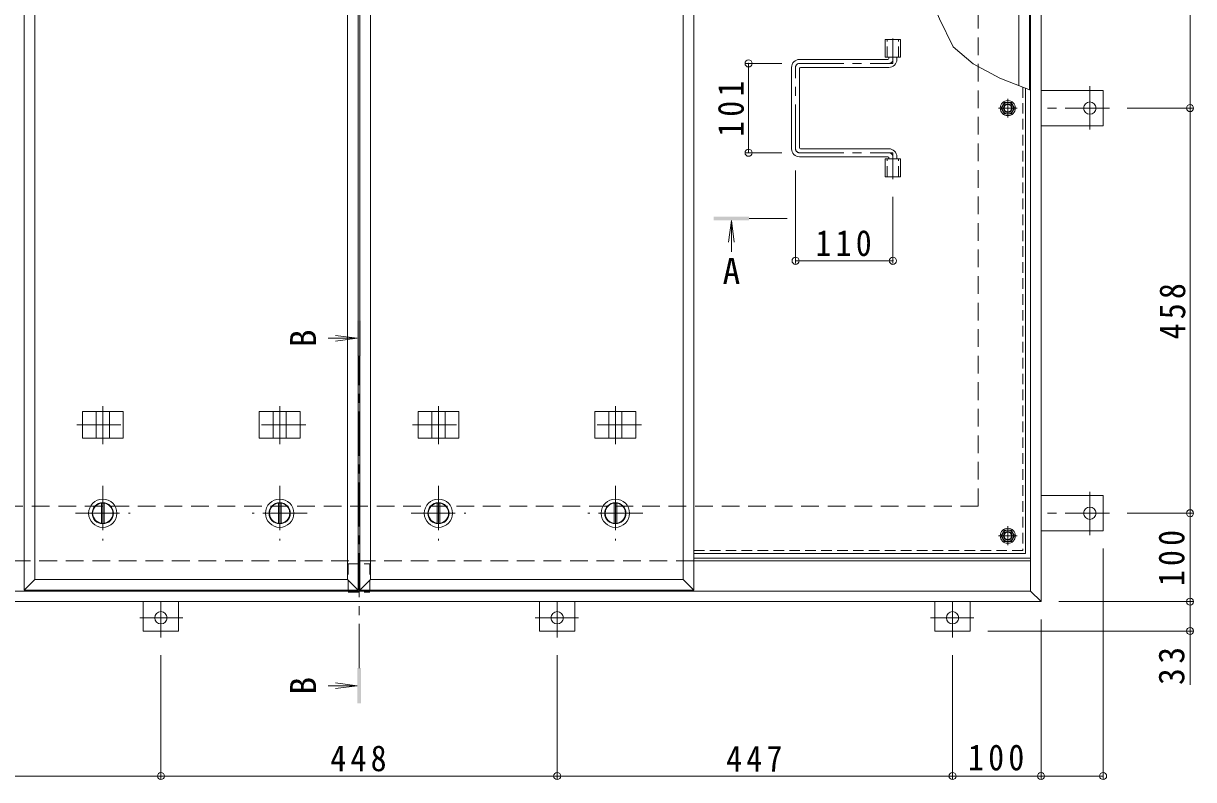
# Model space of a CAD drawing. Units: millimetres at full size, sheet at 1:10. Extents: x -2620 to 2719, y -1962 to 1648.
# Drawn here: x -1838 to -515, y -226 to 629 of the extents above; entities that cross this region are included whole.
import ezdxf
from ezdxf.enums import TextEntityAlignment as Align

# ---------------------------------------------------------------- set-up
doc = ezdxf.new("R2010")
doc.units = ezdxf.units.MM
doc.header["$LTSCALE"] = 10
doc.header["$PDMODE"] = 32
doc.header["$PDSIZE"] = 8
for name, pattern in [('CHAIN1', [8, 5, -1, 1, -1]), ('DASHED1', [1.8, 1.2, -0.6]), ('DASHED2', [3, 2, -1])]:
    doc.linetypes.add(name, pattern=pattern)
for name, color, linetype, lineweight in [('0-1_躯体', 2, 'Continuous', 9), ('0-2_仕上', 3, 'Continuous', 9), ('0-3_建具', 4, 'Continuous', 9), ('0-5_寸法', 7, 'Continuous', 9), ('0-6_ハッチ', 6, 'Continuous', 9), ('0-7', 5, 'Continuous', 5), ('0-A', 3, 'CHAIN1', 9), ('0-B', 2, 'Continuous', 9), ('0-C', 2, 'Continuous', 9), ('0-E', 3, 'Continuous', 9), ('0-F', 7, 'Continuous', 9)]:
    doc.layers.add(name, color=color, linetype=linetype, lineweight=lineweight)
doc.styles.add('ＭＳ ゴシック', font='')
doc.styles.get('ＭＳ ゴシック').set_extended_font_data('MS Gothic')

msp = doc.modelspace()

# ---------------------------------------------------------------- linework, layer by layer
at = {"layer": '0-1_躯体', "linetype": 'DASHED2'}
for p, q in [((-758.08, 83.44), (-758.08, 983.44)), ((-2158.08, 83.44), (-758.08, 83.44)), ((-1079.58, 21.44), (-2217.08, 21.44))]:
    msp.add_line(p, q, dxfattribs=at)
at = {"layer": '0-1_躯体'}
msp.add_line((-699.08, 21.44), (-1079.58, 21.44), dxfattribs=at)
at = {"layer": '0-2_仕上'}
for p, q in [((-1836.58, -11.56), (-1836.58, 1078.44)), ((-1459.08, 1078.44), (-1459.08, -11.56)), ((-1457.08, -11.56), (-1457.08, 1078.44)), ((-1079.58, 1078.44), (-1079.58, -11.56)), ((-700.08, 1078.44), (-700.08, 554.21)), ((-1824.58, 0.44), (-1824.58, 1066.44)), ((-1471.08, 1066.44), (-1471.08, 0.44)), ((-1445.08, 0.44), (-1445.08, 1066.44)), ((-1091.58, 1066.44), (-1091.58, 0.44)), ((-712.08, 1066.44), (-712.08, 558.86)), ((-863.23, 590.94), (-863.23, 610.94)), ((-863.23, 610.94), (-845.93, 610.94)), ((-845.93, 590.94), (-845.93, 610.94)), ((-863.23, 590.94), (-845.93, 590.94)), ((-863.23, 455.94), (-863.23, 475.94)), ((-863.23, 475.94), (-845.93, 475.94)), ((-845.93, 455.94), (-845.93, 475.94)), ((-863.23, 455.94), (-845.93, 455.94)), ((-1836.58, -11.56), (-1824.58, 0.44)), ((-1471.08, 0.44), (-1824.58, 0.44)), ((-1459.08, -11.56), (-1471.08, 0.44)), ((-1457.08, -11.56), (-1445.08, 0.44)), ((-1091.58, 0.44), (-1445.08, 0.44)), ((-1079.58, -11.56), (-1091.58, 0.44)), ((-1459.08, -11.56), (-1836.58, -11.56)), ((-1079.58, -11.56), (-1457.08, -11.56))]:
    msp.add_line(p, q, dxfattribs=at)
at = {"layer": '0-2_仕上', "linetype": 'DASHED1'}
for p, q in [((-860.93, 590.94), (-860.93, 610.94)), ((-848.23, 590.94), (-848.23, 610.94)), ((-860.93, 455.94), (-860.93, 475.94)), ((-848.23, 455.94), (-848.23, 475.94))]:
    msp.add_line(p, q, dxfattribs=at)
at = {"layer": '0-2_仕上', "color": 4}
for p, q in [((-1037.08, 406.56), (-1040.34, 381.77)), ((-1037.08, 406.56), (-1037.08, 370.96)), ((-1037.08, 406.56), (-1033.82, 381.77)), ((-1460.08, 273.2), (-1492.85, 273.2)), ((-1460.08, 273.2), (-1484.87, 276.46)), ((-1460.08, 273.2), (-1484.87, 269.94)), ((-1460.08, -119.66), (-1484.87, -116.4)), ((-1460.08, -119.66), (-1492.85, -119.66)), ((-1460.08, -119.66), (-1484.87, -122.92))]:
    msp.add_line(p, q, dxfattribs=at)
at = {"layer": '0-2_仕上', "color": 4, "linetype": 'CHAIN1'}
for p, q in [((-974.08, 408.56), (-1017.08, 408.56)), ((-1458.08, -99.66), (-1458.08, 253.2))]:
    msp.add_line(p, q, dxfattribs=at)
at = {"layer": '0-2_仕上', "color": 4}
for points in [[(-1057.08, 406.56), (-1057.08, 410.56), (-1017.08, 406.56), (-1017.08, 410.56)], [(-1456.08, 293.2), (-1460.08, 293.2), (-1456.08, 253.2), (-1460.08, 253.2)], [(-1460.08, -139.66), (-1456.08, -139.66), (-1460.08, -99.66), (-1456.08, -99.66)]]:
    msp.add_solid(points, dxfattribs=at)
at = {"layer": '0-3_建具', "color": 2}
for p, q in [((-687.08, -24.56), (-687.08, 1091.44)), ((-699.08, -12.56), (-699.08, 1079.44)), ((-699.08, 21.44), (-1079.58, 21.44)), ((-699.08, -12.56), (-2217.08, -12.56)), ((-687.08, -24.56), (-699.08, -12.56)), ((-687.08, -24.56), (-2229.08, -24.56))]:
    msp.add_line(p, q, dxfattribs=at)
at = {"layer": '0-3_建具'}
for p, q in [((-1770.92, 190.44), (-1724.74, 190.44)), ((-1770.92, 160.44), (-1770.92, 190.44)), ((-1755.33, 160.44), (-1755.33, 190.44)), ((-1740.33, 160.44), (-1740.33, 190.44)), ((-1724.74, 160.44), (-1724.74, 190.44)), ((-1570.92, 160.44), (-1570.92, 190.44)), ((-1524.74, 190.44), (-1570.92, 190.44)), ((-1555.33, 160.44), (-1555.33, 190.44)), ((-1540.33, 160.44), (-1540.33, 190.44)), ((-1524.74, 160.44), (-1524.74, 190.44)), ((-1391.42, 190.44), (-1345.24, 190.44)), ((-1391.42, 160.44), (-1391.42, 190.44)), ((-1375.83, 160.44), (-1375.83, 190.44)), ((-1360.83, 160.44), (-1360.83, 190.44)), ((-1345.24, 160.44), (-1345.24, 190.44)), ((-1191.42, 160.44), (-1191.42, 190.44)), ((-1145.24, 190.44), (-1191.42, 190.44)), ((-1175.83, 160.44), (-1175.83, 190.44)), ((-1160.83, 160.44), (-1160.83, 190.44)), ((-1145.24, 160.44), (-1145.24, 190.44)), ((-1770.92, 160.44), (-1724.74, 160.44)), ((-1524.74, 160.44), (-1570.92, 160.44)), ((-1391.42, 160.44), (-1345.24, 160.44)), ((-1145.24, 160.44), (-1191.42, 160.44))]:
    msp.add_line(p, q, dxfattribs=at)
at = {"layer": '0-3_建具', "linetype": 'CHAIN1'}
for p, q in [((-1747.83, 153.32), (-1747.83, 196.56)), ((-1547.83, 153.32), (-1547.83, 196.56)), ((-1368.33, 153.32), (-1368.33, 196.56)), ((-1168.33, 153.32), (-1168.33, 196.56)), ((-1777.24, 175.44), (-1718.42, 175.44)), ((-1518.42, 175.44), (-1577.24, 175.44)), ((-1397.74, 175.44), (-1338.92, 175.44)), ((-1138.92, 175.44), (-1197.74, 175.44))]:
    msp.add_line(p, q, dxfattribs=at)
at = {"layer": '0-5_寸法'}
msp.add_line((-699.08, 553.82), (-733.62, 567.2), dxfattribs=at)
msp.add_lwpolyline([(-733.62, 567.2), (-763.86, 583.62), (-786.43, 602.86), (-801.78, 634.31), (-817.6, 671.77)], dxfattribs=at)
at = {"layer": '0-5_寸法', "linetype": 'DASHED1'}
for points in [[(-1470.38, 18.24), (-1445.78, 18.24), (-1445.78, -13.76)], [(-1470.38, 18.24), (-1470.38, -13.76), (-1445.78, -13.76)]]:
    msp.add_lwpolyline(points, dxfattribs=at)
at = {"layer": '0-6_ハッチ', "linetype": 'CHAIN1'}
for p, q in [((-854.58, 612.32), (-854.58, 583.94)), ((-960.07, 583.94), (-854.58, 583.94)), ((-964.58, 487.45), (-964.58, 579.43)), ((-960.07, 482.94), (-854.58, 482.94)), ((-854.58, 453.05), (-854.58, 482.94))]:
    msp.add_line(p, q, dxfattribs=at)
at = {"layer": '0-6_ハッチ'}
for p, q in [((-860.08, 588.44), (-960.08, 588.44)), ((-859.08, 589.44), (-859.08, 590.94)), ((-850.08, 588.44), (-850.08, 590.94)), ((-969.08, 487.44), (-969.08, 579.44)), ((-960.08, 488.44), (-960.08, 578.44)), ((-959.08, 579.44), (-859.08, 579.44)), ((-860.08, 478.44), (-960.08, 478.44)), ((-959.08, 487.44), (-859.08, 487.44)), ((-859.08, 477.44), (-859.08, 475.94)), ((-850.08, 478.44), (-850.08, 475.94)), ((-1079.58, 24.44), (-699.08, 24.44)), ((-1079.58, 21.44), (-699.08, 21.44))]:
    msp.add_line(p, q, dxfattribs=at)
for centre, radius, start, end in [((-960.08, 579.44), 9, 90, 180), ((-860.08, 589.44), 1, 270, 0), ((-859.08, 588.44), 9, 270, 0), ((-959.08, 578.44), 1, 90, 180), ((-960.08, 487.44), 9, 180, 270), ((-959.08, 488.44), 1, 180, 270), ((-860.08, 477.44), 1, 0, 90), ((-859.08, 478.44), 9, 0, 90)]:
    msp.add_arc(centre, radius, start, end, dxfattribs=at)
at = {"layer": '0-6_ハッチ', "linetype": 'CHAIN1'}
for centre, radius, start, end in [((-960.07, 579.43), 4.51, 90, 180), ((-859.08, 588.44), 4.5, 270.29569, 0), ((-960.07, 487.45), 4.51, 180, 270), ((-859.08, 478.44), 4.5, 0, 89.70431)]:
    msp.add_arc(centre, radius, start, end, dxfattribs=at)
at = {"layer": '0-7'}
for centre, radius in [((-724.58, 533.44), 5), ((-724.58, 533.44), 4.19), ((-724.58, 49.94), 5), ((-724.58, 49.94), 4.19)]:
    msp.add_circle(centre, radius, dxfattribs=at)
at = {"layer": '0-A', "linetype": 'DASHED1'}
for p in [(-707.78, 557.19), (-1079.58, 33.14)]:
    msp.add_line(p, (-707.78, 33.14), dxfattribs=at)
at = {"layer": '0-A', "linetype": 'Continuous'}
for q in [(-704.58, 555.95), (-1079.58, 29.94)]:
    msp.add_line((-704.58, 29.94), q, dxfattribs=at)
at = {"layer": '0-A'}
for p, q in [((-724.58, 522.76), (-724.58, 544.12)), ((-713.9, 533.44), (-735.26, 533.44)), ((-724.58, 39.26), (-724.58, 60.62)), ((-713.9, 49.94), (-735.26, 49.94))]:
    msp.add_line(p, q, dxfattribs=at)
at = {"layer": '0-B'}
for p, q in [((-732.08, 533.44), (-728.33, 539.94)), ((-732.08, 533.44), (-728.33, 526.94)), ((-728.33, 539.94), (-720.83, 539.94)), ((-717.08, 533.44), (-720.83, 539.94)), ((-717.08, 533.44), (-720.83, 526.94)), ((-728.33, 526.94), (-720.83, 526.94)), ((-732.08, 49.94), (-728.33, 56.44)), ((-728.33, 56.44), (-720.83, 56.44)), ((-717.08, 49.94), (-720.83, 56.44)), ((-717.08, 49.94), (-720.83, 43.44))]:
    msp.add_line(p, q, dxfattribs=at)
msp.add_lwpolyline([(-732.08, 49.94), (-728.33, 43.44), (-720.83, 43.44)], dxfattribs=at)
for centre, radius in [((-724.58, 533.44), 8.5), ((-724.58, 533.44), 6.5), ((-724.58, 49.94), 8.5), ((-724.58, 49.94), 6.5)]:
    msp.add_circle(centre, radius, dxfattribs=at)
at = {"layer": '0-C', "linetype": 'CHAIN1'}
for p, q in [((-1747.83, 106.44), (-1747.83, 44.44)), ((-1547.83, 106.44), (-1547.83, 44.44)), ((-1368.33, 106.44), (-1368.33, 44.44)), ((-1168.33, 106.44), (-1168.33, 44.44)), ((-1778.83, 75.44), (-1716.83, 75.44)), ((-1516.83, 75.44), (-1578.83, 75.44)), ((-1399.33, 75.44), (-1337.33, 75.44)), ((-1137.33, 75.44), (-1199.33, 75.44))]:
    msp.add_line(p, q, dxfattribs=at)
at = {"layer": '0-C'}
for p, q in [((-1749.33, 64.04), (-1749.33, 86.84)), ((-1746.33, 64.04), (-1746.33, 86.84)), ((-1549.33, 64.04), (-1549.33, 86.84)), ((-1546.33, 64.04), (-1546.33, 86.84)), ((-1369.83, 64.04), (-1369.83, 86.84)), ((-1366.83, 64.04), (-1366.83, 86.84)), ((-1169.83, 64.04), (-1169.83, 86.84)), ((-1166.83, 64.04), (-1166.83, 86.84))]:
    msp.add_line(p, q, dxfattribs=at)
for centre, radius in [((-1747.83, 75.44), 16), ((-1747.83, 75.44), 12), ((-1747.83, 75.44), 11.5), ((-1547.83, 75.44), 16), ((-1547.83, 75.44), 12), ((-1547.83, 75.44), 11.5), ((-1368.33, 75.44), 16), ((-1368.33, 75.44), 12), ((-1368.33, 75.44), 11.5), ((-1168.33, 75.44), 16), ((-1168.33, 75.44), 12), ((-1168.33, 75.44), 11.5)]:
    msp.add_circle(centre, radius, dxfattribs=at)
at = {"layer": '0-E', "linetype": 'CHAIN1'}
for p, q in [((-631.88, 558.28), (-631.88, 509.39)), ((-609.72, 533.44), (-687.08, 533.44)), ((-631.88, 50.6), (-631.88, 99.49)), ((-609.72, 75.44), (-687.08, 75.44)), ((-1682.08, -64.92), (-1682.08, -24.76)), ((-1234.08, -64.92), (-1234.08, -24.76)), ((-787.08, -64.92), (-787.08, -24.76)), ((-1657.24, -42.76), (-1706.13, -42.76)), ((-1258.92, -42.76), (-1210.03, -42.76)), ((-811.92, -42.76), (-763.03, -42.76))]:
    msp.add_line(p, q, dxfattribs=at)
at = {"layer": '0-E'}
for p, q in [((-687.08, 553.44), (-616.88, 553.44)), ((-616.88, 553.44), (-616.88, 513.44)), ((-687.08, 513.44), (-616.88, 513.44)), ((-687.08, 95.44), (-616.88, 95.44)), ((-616.88, 55.44), (-616.88, 95.44)), ((-687.08, 55.44), (-616.88, 55.44)), ((-1702.08, -24.56), (-1702.08, -57.76)), ((-1662.08, -24.56), (-1662.08, -57.76)), ((-1254.08, -24.56), (-1254.08, -57.76)), ((-1214.08, -24.56), (-1214.08, -57.76)), ((-807.08, -24.56), (-807.08, -57.76)), ((-767.08, -24.56), (-767.08, -57.76)), ((-1662.08, -57.76), (-1702.08, -57.76)), ((-1254.08, -57.76), (-1214.08, -57.76)), ((-807.08, -57.76), (-767.08, -57.76))]:
    msp.add_line(p, q, dxfattribs=at)
for centre in [(-631.88, 533.44), (-631.88, 75.44), (-1682.08, -42.76), (-1234.08, -42.76), (-787.08, -42.76)]:
    msp.add_circle(centre, 7, dxfattribs=at)
at = {"layer": '0-F'}
for p, q in [((-518.56, 991.44), (-518.56, 533.44)), ((-1020.72, 583.94), (-980.07, 583.94)), ((-1017.72, 583.94), (-1017.72, 482.94)), ((-515.56, 533.44), (-589.72, 533.44)), ((-518.56, 533.44), (-518.56, 75.44)), ((-1020.72, 482.94), (-980.07, 482.94)), ((-964.58, 357.79), (-964.58, 462.94)), ((-854.58, 357.79), (-854.58, 433.05)), ((-854.58, 360.79), (-964.58, 360.79)), ((-515.56, 75.44), (-589.72, 75.44)), ((-518.56, 75.44), (-518.56, -24.56)), ((-616.88, -224.73), (-616.88, 35.44)), ((-515.56, -24.56), (-667.08, -24.56)), ((-518.56, -24.56), (-518.56, -57.76)), ((-687.08, -224.73), (-687.08, -44.56)), ((-515.56, -57.76), (-747.08, -57.76)), ((-518.56, -57.76), (-518.56, -118.77)), ((-1682.08, -224.73), (-1682.08, -84.92)), ((-1234.08, -224.73), (-1234.08, -84.92)), ((-787.08, -224.73), (-787.08, -84.92)), ((-2129.08, -221.73), (-1682.08, -221.73)), ((-1682.08, -221.73), (-1234.08, -221.73)), ((-1234.08, -221.73), (-787.08, -221.73)), ((-787.08, -221.73), (-687.08, -221.73)), ((-687.08, -221.73), (-616.88, -221.73))]:
    msp.add_line(p, q, dxfattribs=at)
for p in [(-1017.72, 583.94), (-518.56, 533.44), (-1017.72, 482.94), (-964.58, 360.79), (-854.58, 360.79), (-518.56, 75.44), (-518.56, -24.56), (-518.56, -57.76), (-1682.08, -221.73), (-1234.08, -221.73), (-787.08, -221.73), (-687.08, -221.73), (-616.88, -221.73)]:
    msp.add_point(p, dxfattribs=at)

# ---------------------------------------------------------------- texts
at = {"layer": '0-5_寸法', "color": 2, "style": 'ＭＳ ゴシック'}
msp.add_text('A', height=29.33, dxfattribs=at).set_placement((-1047.08, 325.86), align=Align.BOTTOM_LEFT)
for p in [(-1497.95, 263.2), (-1497.95, -129.66)]:
    msp.add_text('B', height=29.33, rotation=90, dxfattribs=at).set_placement(p, align=Align.BOTTOM_LEFT)
at = {"layer": '0-F', "color": 2, "char_height": 29.33, "attachment_point": 7, "rotation": 90, "style": 'ＭＳ ゴシック'}
for s, insert in [('\\T1.27;\\W0.9;101', (-1022.72, 500.94)), ('\\T1.27;\\W0.9;458', (-523.56, 271.94)), ('\\T1.27;\\W0.9;100', (-524.56, -7.06)), ('\\T1.27;\\W0.95;33', (-524.56, -118.77))]:
    msp.add_mtext(s, dxfattribs=dict(at, insert=insert))
at = {"layer": '0-F', "color": 2, "char_height": 29.33, "attachment_point": 7, "style": 'ＭＳ ゴシック'}
for s, insert in [('\\T1.27;\\W0.9;110', (-942.08, 365.79)), ('\\T1.27;\\W0.9;448', (-1490.58, -216.73)), ('\\T1.27;\\W0.9;447', (-1043.08, -216.73)), ('\\T1.27;\\W0.9;100', (-769.58, -215.73))]:
    msp.add_mtext(s, dxfattribs=dict(at, insert=insert))

doc.saveas('drawing.dxf')
